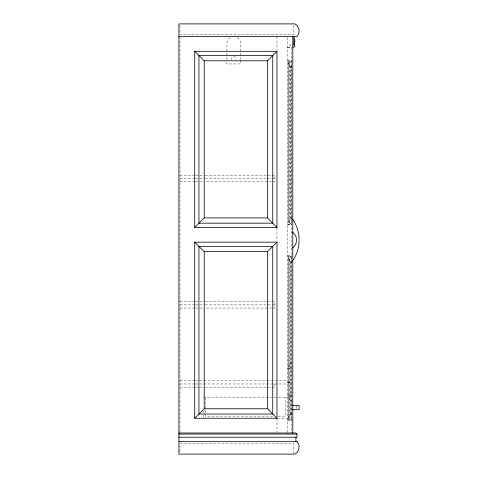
<?xml version="1.0" encoding="UTF-8"?>
<svg xmlns="http://www.w3.org/2000/svg" width="478" height="478" viewBox="0 0 478 478"><rect width="100%" height="100%" fill="white"/><g stroke="black" fill="none" stroke-linecap="round" stroke-linejoin="round"><path stroke-width="0.36" stroke-dasharray="2.39 1.79" d="M289.202 222.342L289.202 62.911L291.311 60.802L291.311 224.451L289.202 222.342L288.569 222.342L290.044 218.966L290.678 218.966L291.729 217.914M289.202 418.25L288.569 418.25L290.044 415.089L290.044 261.143L288.569 257.977L289.202 257.977L291.311 255.873L291.311 420.359L289.202 418.25L289.202 257.977M289.202 62.911L288.569 62.911L290.044 66.078L290.044 219.175L290.678 219.175L291.729 218.123M290.044 415.089L290.678 415.089L291.729 414.032M291.311 61.017L289.202 63.126L288.569 63.126L290.044 66.287L290.678 66.287L291.729 67.344M291.311 256.083L289.202 258.192L288.569 258.192L290.044 261.352L290.678 261.352L291.729 262.41M291.311 395.055L289.202 397.164L288.569 397.164L290.044 400.325L290.678 400.325L291.729 401.377M287.511 47.095L289.626 47.095A1.052 1.052 0 0 0 290.678 46.037A1.052 1.052 0 0 0 289.62 44.986A4.218 4.218 0 0 0 292.088 44.173M287.511 47.519L291.729 47.519L291.729 432.59M287.511 60.802L291.729 60.802M287.511 61.017L291.729 61.017M290.044 66.078L290.678 66.078L291.729 67.129M179.961 175.211L194.791 175.211M195.532 175.211L204.429 175.211M205.17 175.211L274.862 175.211L274.862 181.532L205.17 181.532M179.961 178.372L194.791 178.372M195.532 178.372L204.429 178.372M205.17 178.372L274.862 178.372M179.961 181.532L194.791 181.532M195.532 181.532L204.429 181.532M288.569 222.127L289.202 222.127L291.311 224.236M287.511 224.236L291.729 224.236M287.511 224.451L291.729 224.451M287.511 255.873L291.729 255.873M287.511 256.083L291.729 256.083M290.044 261.143L290.678 261.143L291.729 262.195A36.991 36.991 0 0 0 292.65 260.91M179.961 301.714L194.791 301.714M195.532 301.714L204.429 301.714M205.17 301.714L274.862 301.714L274.862 308.041L205.17 308.041M179.961 304.88L194.791 304.88M195.532 304.88L204.429 304.88M205.17 304.88L274.862 304.88M179.961 308.041L194.791 308.041M195.532 308.041L204.429 308.041M291.729 362.575L290.678 363.633L290.044 363.633L288.569 366.793L289.202 366.793L291.311 368.902M287.511 368.902L291.729 368.902M179.961 380.817L194.899 380.817M195.598 380.817L287.511 380.817M287.511 382.191L291.729 382.191M287.511 382.609L291.729 382.609M179.961 383.983L194.899 383.983M195.532 383.983L287.511 383.983M179.961 387.144L194.791 387.144M195.532 387.144L204.429 387.144M205.17 387.144L274.862 387.144L274.862 383.983M287.511 395.055L291.729 395.055M203.162 397.164L287.511 397.164M291.729 405.493L292.303 405.493M291.729 409.712L292.65 409.712M291.729 412.98L290.678 414.032L290.044 414.032L288.569 417.198L289.202 417.198L291.311 419.302M272.789 416.141L205.271 416.141L205.271 397.164M277.987 416.141L285.402 416.141L285.402 397.164M277.808 418.25L287.511 418.25M287.511 419.302L291.729 419.302M287.511 420.359L291.729 420.359M296.581 406.192L296.581 409.007M293.839 25.304L293.839 34.446L179.961 34.446L179.961 25.304M293.839 453.395L293.839 443.554L179.961 443.554L179.961 453.395M290.678 66.078L290.678 219.175M290.678 261.143L290.678 415.089M288.569 62.911L288.569 222.342M288.569 257.977L288.569 418.25M288.144 60.802L288.144 224.451M288.144 255.873L288.144 420.359M287.511 37.302L287.511 432.59M276.971 36.555L276.971 49.993M276.971 228.137L276.971 241.426M276.971 418.25L276.971 432.273M240.589 59.619L240.536 42.411A6.871 6.871 0 0 0 237.315 37.559M240.589 60.342L240.589 63.944L226.883 63.944L226.883 60.342M226.883 59.619L226.942 42.411A6.871 6.871 0 0 1 230.163 37.559M203.162 410.978L203.162 418.25M179.961 36.555L179.961 433.014M292.303 248.13A9.763 9.763 0 0 1 291.729 248.488M291.729 231.621A9.763 9.763 0 0 1 292.303 231.979M231.914 59.726A2.109 2.109 0 0 1 233.736 56.565A2.109 2.109 0 0 1 235.564 59.726"/><path stroke-width="0.72" d="M276.971 227.403L267.477 217.914L267.477 60.802L276.971 51.313L194.725 51.313L194.725 227.403L276.971 227.403L276.971 51.313M194.725 227.403L204.214 217.914L204.214 60.802L194.725 51.313M276.971 418.25L267.477 408.762L267.477 251.655L276.971 242.161L194.725 242.161L194.725 418.25L276.971 418.25L276.971 242.161M194.725 418.25L204.214 408.762L204.214 251.655L194.725 242.161M178.909 36.555L297.005 36.555A8.257 8.257 0 0 0 294.896 23.9L178.909 23.9L178.909 454.1L294.896 454.1A8.257 8.257 0 0 0 297.005 441.445L178.909 441.445M292.787 47.095L293.839 47.095A1.058 1.058 0 0 0 294.872 46.097A1.058 1.058 0 0 0 293.946 44.998L293.839 36.555L294.896 40.69L293.946 44.998M204.214 60.802L267.477 60.802M204.214 217.914L267.477 217.914M204.214 251.655L267.477 251.655M292.65 405.493L299.091 405.493L299.091 409.712L292.65 409.712M204.214 408.762L267.477 408.762M178.909 433.014L295.948 433.014L297.005 434.066L297.005 437.227L178.909 437.227M178.909 434.066L297.005 434.066M295.948 437.227L295.948 441.445M292.787 36.555L292.787 433.014M292.853 232.38A9.763 9.763 0 0 1 292.853 247.729M292.65 219.199A36.991 36.991 0 0 1 292.65 260.91M272.753 55.532L198.944 55.532L198.944 223.184L272.753 223.184L272.753 55.532M272.753 246.379L198.944 246.379L198.944 414.032L272.753 414.032L272.753 246.379"/></g></svg>
